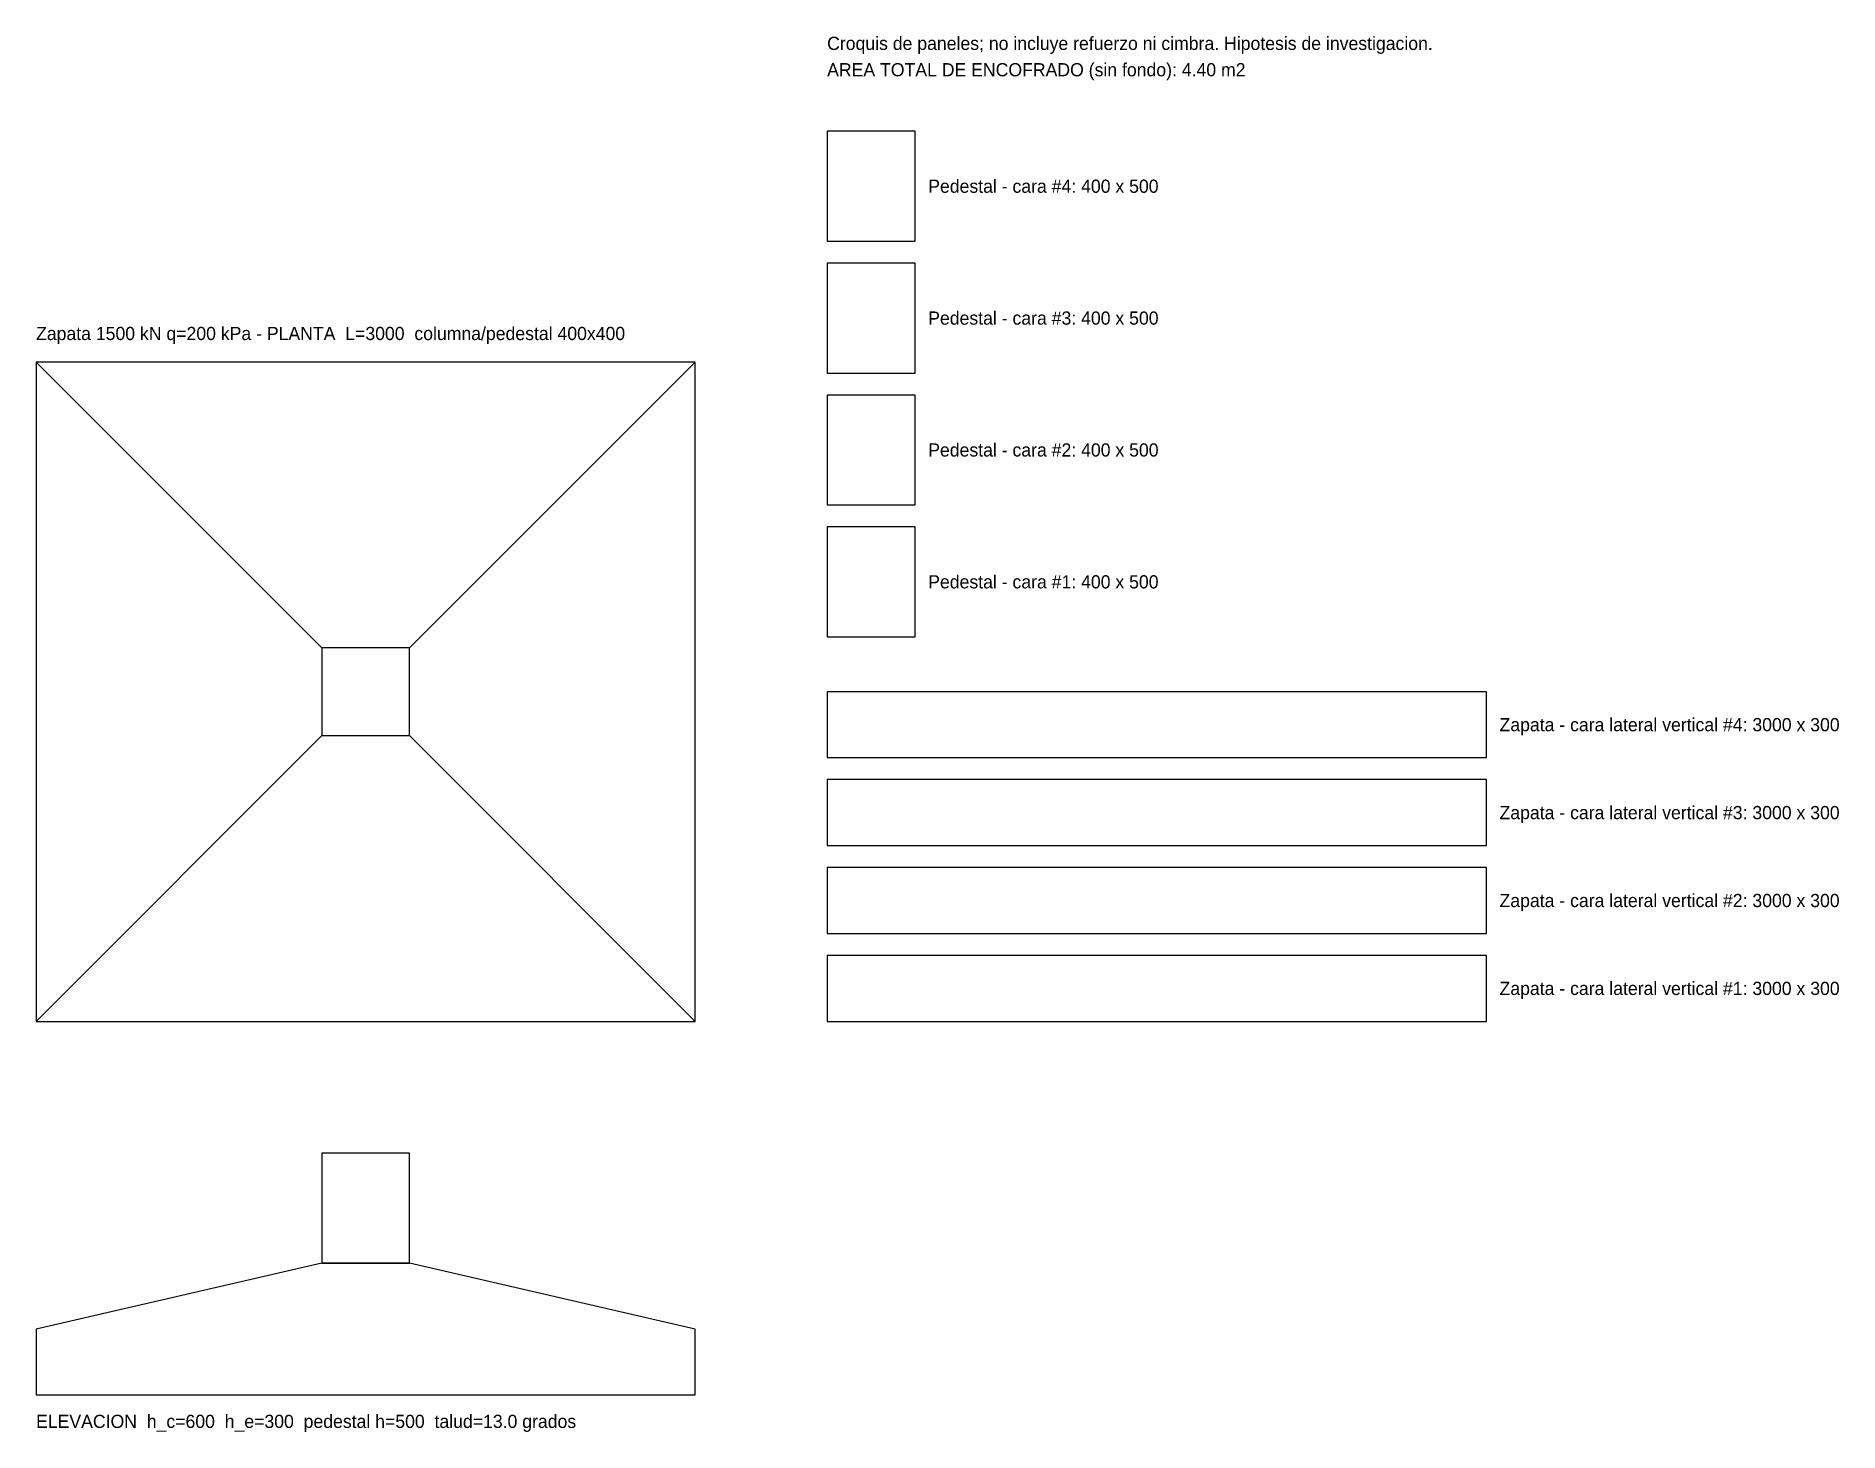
# Model space of a CAD drawing. Header units: millimetres. Extents: x 0 to 8204, y -1868 to 4483.
import ezdxf

# ---------------------------------------------------------------- set-up
doc = ezdxf.new("R2010")
doc.units = ezdxf.units.MM
for name, color, linetype in [('ELEVACION', 3, 'Continuous'), ('PANELES', 5, 'Continuous'), ('PLANTA', 7, 'Continuous'), ('TEXTO', 2, 'Continuous')]:
    doc.layers.add(name, color=color, linetype=linetype)

msp = doc.modelspace()

# ---------------------------------------------------------------- linework, layer by layer
at = {"layer": 'ELEVACION'}
for points in [[(1300, -1100), (1700, -1100), (1700, -600), (1300, -600)], [(0, -1700), (3000, -1700), (3000, -1400), (1700, -1100), (1300, -1100), (0, -1400)]]:
    msp.add_lwpolyline(points, close=True, dxfattribs=at)
at = {"layer": 'PANELES'}
for points in [[(3600, 3550), (4000, 3550), (4000, 4050), (3600, 4050)], [(3600, 2950), (4000, 2950), (4000, 3450), (3600, 3450)], [(3600, 2350), (4000, 2350), (4000, 2850), (3600, 2850)], [(3600, 1750), (4000, 1750), (4000, 2250), (3600, 2250)], [(3600, 1200), (6600, 1200), (6600, 1500), (3600, 1500)], [(3600, 800), (6600, 800), (6600, 1100), (3600, 1100)], [(3600, 400), (6600, 400), (6600, 700), (3600, 700)], [(3600, 0), (6600, 0), (6600, 300), (3600, 300)]]:
    msp.add_lwpolyline(points, close=True, dxfattribs=at)
at = {"layer": 'PLANTA'}
for p, q in [((0, 3000), (1300, 1700)), ((3000, 3000), (1700, 1700)), ((0, 0), (1300, 1300)), ((3000, 0), (1700, 1300))]:
    msp.add_line(p, q, dxfattribs=at)
for points in [[(0, 0), (3000, 0), (3000, 3000), (0, 3000)], [(1300, 1300), (1700, 1300), (1700, 1700), (1300, 1700)]]:
    msp.add_lwpolyline(points, close=True, dxfattribs=at)

# ---------------------------------------------------------------- texts
at = {"layer": 'TEXTO'}
for s, p in [('Croquis de paneles; no incluye refuerzo ni cimbra. Hipotesis de investigacion.', (3600, 4420)), ('AREA TOTAL DE ENCOFRADO (sin fondo): 4.40 m2', (3600, 4300)), ('Pedestal - cara #4: 400 x 500', (4060, 3770)), ('Pedestal - cara #3: 400 x 500', (4060, 3170)), ('Zapata 1500 kN q=200 kPa - PLANTA  L=3000  columna/pedestal 400x400', (0, 3100)), ('Pedestal - cara #2: 400 x 500', (4060, 2570)), ('Pedestal - cara #1: 400 x 500', (4060, 1970)), ('Zapata - cara lateral vertical #4: 3000 x 300', (6660, 1320)), ('Zapata - cara lateral vertical #3: 3000 x 300', (6660, 920)), ('Zapata - cara lateral vertical #2: 3000 x 300', (6660, 520)), ('Zapata - cara lateral vertical #1: 3000 x 300', (6660, 120)), ('ELEVACION  h_c=600  h_e=300  pedestal h=500  talud=13.0 grados', (0, -1850))]:
    msp.add_text(s, height=60, dxfattribs=at).set_placement(p)

doc.saveas('drawing.dxf')
